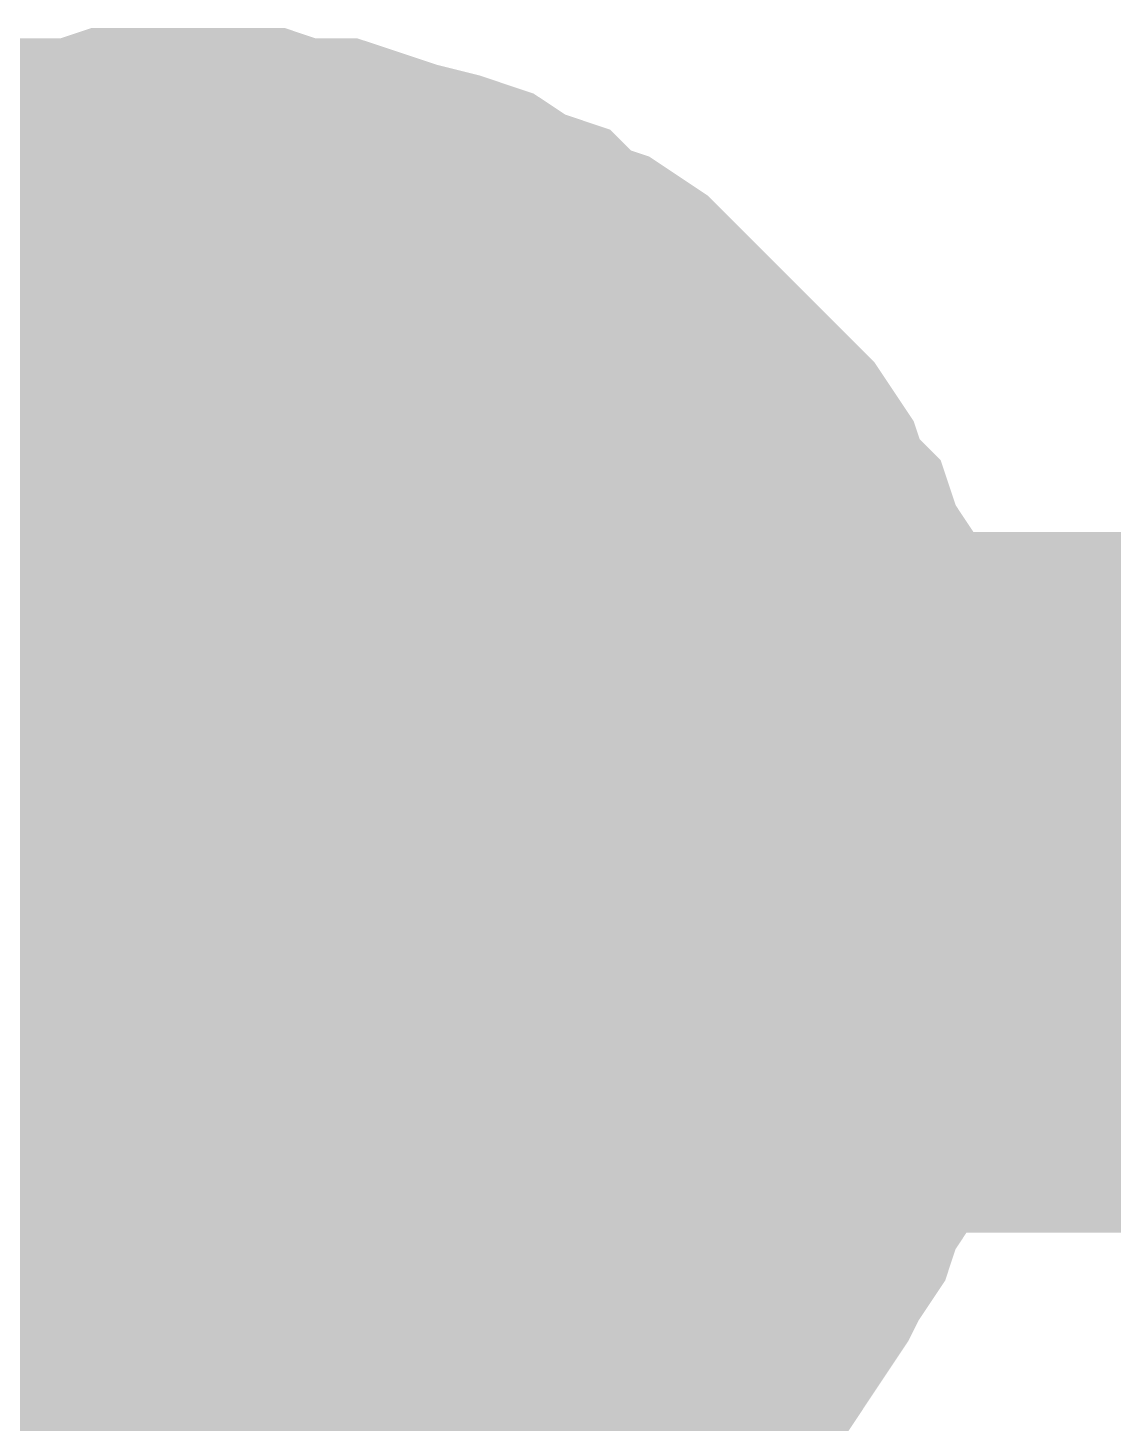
# Model space of a CAD drawing. Header units: inches. Extents: x 0 to 841, y 0 to 594.
# Drawn here: x 269.839 to 270.999, y 354.411 to 355.903 of the extents above; entities that cross this region are included whole.
import ezdxf

# ---------------------------------------------------------------- set-up
doc = ezdxf.new("R2010")
doc.units = ezdxf.units.IN
doc.layers.add('Sheet', color=255, linetype='Continuous')

msp = doc.modelspace()

# ---------------------------------------------------------------- linework, layer by layer
at = {"layer": 'Sheet'}
for points in [[(269.6846, 355.6746, 0.2997, 0.2997, 0), (269.7183, 355.697, 0.2997, 0.2997, 0), (269.752, 355.7083, 0.2997, 0.2997, 0), (269.7856, 355.7195, 0.2997, 0.2997, 0), (269.8193, 355.7307, 0.2997, 0.2997, 0), (269.853, 355.7419, 0.2997, 0.2997, 0), (269.8979, 355.7419, 0.2997, 0.2997, 0), (269.9316, 355.7532, 0.2997, 0.2997, 0), (269.9765, 355.7532, 0.2997, 0.2997, 0), (270.0102, 355.7532, 0.2997, 0.2997, 0)], [(269.6846, 355.6746, 0.2997, 0.2997, 0), (269.7183, 355.697, 0.2997, 0.2997, 0), (269.752, 355.7083, 0.2997, 0.2997, 0), (269.7856, 355.7195, 0.2997, 0.2997, 0), (269.8193, 355.7307, 0.2997, 0.2997, 0), (269.853, 355.7419, 0.2997, 0.2997, 0), (269.8979, 355.7419, 0.2997, 0.2997, 0), (269.9316, 355.7532, 0.2997, 0.2997, 0), (269.9765, 355.7532, 0.2997, 0.2997, 0), (270.0102, 355.7532, 0.2997, 0.2997, 0)], [(270.0102, 355.7532, 0.2997, 0.2997, 0), (270.0102, 355.7532, 0.2997, 0.2997, 0)], [(270.0102, 355.7532, 0.2997, 0.2997, 0), (270.0551, 355.7532, 0.2997, 0.2997, 0), (270.0888, 355.7532, 0.2997, 0.2997, 0), (270.1225, 355.7419, 0.2997, 0.2997, 0), (270.1674, 355.7419, 0.2997, 0.2997, 0), (270.2011, 355.7307, 0.2997, 0.2997, 0), (270.2348, 355.7195, 0.2997, 0.2997, 0), (270.2797, 355.7083, 0.2997, 0.2997, 0), (270.3134, 355.697, 0.2997, 0.2997, 0), (270.3471, 355.6746, 0.2997, 0.2997, 0), (270.3808, 355.6633, 0.2997, 0.2997, 0), (270.4032, 355.6409, 0.2997, 0.2997, 0), (270.4369, 355.6297, 0.2997, 0.2997, 0), (270.4706, 355.6072, 0.2997, 0.2997, 0), (270.4931, 355.5847, 0.2997, 0.2997, 0), (270.5268, 355.551, 0.2997, 0.2997, 0), (270.5492, 355.5286, 0.2997, 0.2997, 0), (270.5717, 355.5061, 0.2997, 0.2997, 0), (270.6054, 355.4724, 0.2997, 0.2997, 0), (270.6278, 355.45, 0.2997, 0.2997, 0), (270.6503, 355.4163, 0.2997, 0.2997, 0), (270.6615, 355.3826, 0.2997, 0.2997, 0), (270.684, 355.3601, 0.2997, 0.2997, 0), (270.6952, 355.3265, 0.2997, 0.2997, 0), (270.7176, 355.2928, 0.2997, 0.2997, 0), (270.7289, 355.2591, 0.2997, 0.2997, 0), (270.7401, 355.2142, 0.2997, 0.2997, 0), (270.7513, 355.1805, 0.2997, 0.2997, 0), (270.7626, 355.1468, 0.2997, 0.2997, 0), (270.7626, 355.1019, 0.2997, 0.2997, 0), (270.7738, 355.0682, 0.2997, 0.2997, 0), (270.7738, 355.0345, 0.2997, 0.2997, 0), (270.7738, 354.9896, 0.2997, 0.2997, 0)], [(270.0102, 355.7532, 0.2997, 0.2997, 0), (270.0102, 355.7532, 0.2997, 0.2997, 0)], [(270.0102, 355.7532, 0.2997, 0.2997, 0), (270.0551, 355.7532, 0.2997, 0.2997, 0), (270.0888, 355.7532, 0.2997, 0.2997, 0), (270.1225, 355.7419, 0.2997, 0.2997, 0), (270.1674, 355.7419, 0.2997, 0.2997, 0), (270.2011, 355.7307, 0.2997, 0.2997, 0), (270.2348, 355.7195, 0.2997, 0.2997, 0), (270.2797, 355.7083, 0.2997, 0.2997, 0), (270.3134, 355.697, 0.2997, 0.2997, 0), (270.3471, 355.6746, 0.2997, 0.2997, 0), (270.3808, 355.6633, 0.2997, 0.2997, 0), (270.4032, 355.6409, 0.2997, 0.2997, 0), (270.4369, 355.6297, 0.2997, 0.2997, 0), (270.4706, 355.6072, 0.2997, 0.2997, 0), (270.4931, 355.5847, 0.2997, 0.2997, 0), (270.5268, 355.551, 0.2997, 0.2997, 0), (270.5492, 355.5286, 0.2997, 0.2997, 0), (270.5717, 355.5061, 0.2997, 0.2997, 0), (270.6054, 355.4724, 0.2997, 0.2997, 0), (270.6278, 355.45, 0.2997, 0.2997, 0), (270.6503, 355.4163, 0.2997, 0.2997, 0), (270.6615, 355.3826, 0.2997, 0.2997, 0), (270.684, 355.3601, 0.2997, 0.2997, 0), (270.6952, 355.3265, 0.2997, 0.2997, 0), (270.7176, 355.2928, 0.2997, 0.2997, 0), (270.7289, 355.2591, 0.2997, 0.2997, 0), (270.7401, 355.2142, 0.2997, 0.2997, 0), (270.7513, 355.1805, 0.2997, 0.2997, 0), (270.7626, 355.1468, 0.2997, 0.2997, 0), (270.7626, 355.1019, 0.2997, 0.2997, 0), (270.7738, 355.0682, 0.2997, 0.2997, 0), (270.7738, 355.0345, 0.2997, 0.2997, 0), (270.7738, 354.9896, 0.2997, 0.2997, 0)], [(269.7856, 355.7195, 0.0991, 0.0991, 0), (269.8193, 355.7307, 0.0991, 0.0991, 0), (269.853, 355.7419, 0.0991, 0.0991, 0), (269.8979, 355.7419, 0.0991, 0.0991, 0), (269.9316, 355.7532, 0.0991, 0.0991, 0), (269.9765, 355.7532, 0.0991, 0.0991, 0), (270.0102, 355.7532, 0.0991, 0.0991, 0)], [(269.7856, 355.7195, 0.0991, 0.0991, 0), (269.8193, 355.7307, 0.0991, 0.0991, 0), (269.853, 355.7419, 0.0991, 0.0991, 0), (269.8979, 355.7419, 0.0991, 0.0991, 0), (269.9316, 355.7532, 0.0991, 0.0991, 0), (269.9765, 355.7532, 0.0991, 0.0991, 0), (270.0102, 355.7532, 0.0991, 0.0991, 0)], [(270.0102, 355.7532, 0.0991, 0.0991, 0), (270.0102, 355.7532, 0.0991, 0.0991, 0)], [(270.0102, 355.7532, 0.0991, 0.0991, 0), (270.0551, 355.7532, 0.0991, 0.0991, 0), (270.0888, 355.7532, 0.0991, 0.0991, 0), (270.1225, 355.7419, 0.0991, 0.0991, 0), (270.1674, 355.7419, 0.0991, 0.0991, 0), (270.2011, 355.7307, 0.0991, 0.0991, 0), (270.2348, 355.7195, 0.0991, 0.0991, 0), (270.2797, 355.7083, 0.0991, 0.0991, 0), (270.3134, 355.697, 0.0991, 0.0991, 0), (270.3471, 355.6746, 0.0991, 0.0991, 0), (270.3808, 355.6633, 0.0991, 0.0991, 0), (270.4032, 355.6409, 0.0991, 0.0991, 0), (270.4369, 355.6297, 0.0991, 0.0991, 0), (270.4706, 355.6072, 0.0991, 0.0991, 0), (270.4931, 355.5847, 0.0991, 0.0991, 0), (270.5268, 355.551, 0.0991, 0.0991, 0), (270.5492, 355.5286, 0.0991, 0.0991, 0), (270.5717, 355.5061, 0.0991, 0.0991, 0), (270.6054, 355.4724, 0.0991, 0.0991, 0), (270.6278, 355.45, 0.0991, 0.0991, 0), (270.6503, 355.4163, 0.0991, 0.0991, 0), (270.6615, 355.3826, 0.0991, 0.0991, 0), (270.684, 355.3601, 0.0991, 0.0991, 0), (270.6952, 355.3265, 0.0991, 0.0991, 0), (270.7176, 355.2928, 0.0991, 0.0991, 0), (270.7289, 355.2591, 0.0991, 0.0991, 0), (270.7401, 355.2142, 0.0991, 0.0991, 0), (270.7513, 355.1805, 0.0991, 0.0991, 0), (270.7626, 355.1468, 0.0991, 0.0991, 0), (270.7626, 355.1019, 0.0991, 0.0991, 0), (270.7738, 355.0682, 0.0991, 0.0991, 0), (270.7738, 355.0345, 0.0991, 0.0991, 0), (270.7738, 354.9896, 0.0991, 0.0991, 0)], [(270.0102, 355.7532, 0.0991, 0.0991, 0), (270.0102, 355.7532, 0.0991, 0.0991, 0)], [(270.0102, 355.7532, 0.0991, 0.0991, 0), (270.0551, 355.7532, 0.0991, 0.0991, 0), (270.0888, 355.7532, 0.0991, 0.0991, 0), (270.1225, 355.7419, 0.0991, 0.0991, 0), (270.1674, 355.7419, 0.0991, 0.0991, 0), (270.2011, 355.7307, 0.0991, 0.0991, 0), (270.2348, 355.7195, 0.0991, 0.0991, 0), (270.2797, 355.7083, 0.0991, 0.0991, 0), (270.3134, 355.697, 0.0991, 0.0991, 0), (270.3471, 355.6746, 0.0991, 0.0991, 0), (270.3808, 355.6633, 0.0991, 0.0991, 0), (270.4032, 355.6409, 0.0991, 0.0991, 0), (270.4369, 355.6297, 0.0991, 0.0991, 0), (270.4706, 355.6072, 0.0991, 0.0991, 0), (270.4931, 355.5847, 0.0991, 0.0991, 0), (270.5268, 355.551, 0.0991, 0.0991, 0), (270.5492, 355.5286, 0.0991, 0.0991, 0), (270.5717, 355.5061, 0.0991, 0.0991, 0), (270.6054, 355.4724, 0.0991, 0.0991, 0), (270.6278, 355.45, 0.0991, 0.0991, 0), (270.6503, 355.4163, 0.0991, 0.0991, 0), (270.6615, 355.3826, 0.0991, 0.0991, 0), (270.684, 355.3601, 0.0991, 0.0991, 0), (270.6952, 355.3265, 0.0991, 0.0991, 0), (270.7176, 355.2928, 0.0991, 0.0991, 0), (270.7289, 355.2591, 0.0991, 0.0991, 0), (270.7401, 355.2142, 0.0991, 0.0991, 0), (270.7513, 355.1805, 0.0991, 0.0991, 0), (270.7626, 355.1468, 0.0991, 0.0991, 0), (270.7626, 355.1019, 0.0991, 0.0991, 0), (270.7738, 355.0682, 0.0991, 0.0991, 0), (270.7738, 355.0345, 0.0991, 0.0991, 0), (270.7738, 354.9896, 0.0991, 0.0991, 0)], [(269.6846, 355.3826, 0.2997, 0.2997, 0), (269.707, 355.4051, 0.2997, 0.2997, 0), (269.7295, 355.4163, 0.2997, 0.2997, 0), (269.752, 355.4275, 0.2997, 0.2997, 0), (269.7632, 355.4387, 0.2997, 0.2997, 0), (269.7856, 355.45, 0.2997, 0.2997, 0), (269.8081, 355.4612, 0.2997, 0.2997, 0), (269.8306, 355.4724, 0.2997, 0.2997, 0), (269.8643, 355.4837, 0.2997, 0.2997, 0), (269.8867, 355.4949, 0.2997, 0.2997, 0), (269.9092, 355.4949, 0.2997, 0.2997, 0), (269.9316, 355.4949, 0.2997, 0.2997, 0), (269.9541, 355.5061, 0.2997, 0.2997, 0), (269.9878, 355.5061, 0.2997, 0.2997, 0), (270.0102, 355.5061, 0.2997, 0.2997, 0)], [(269.6846, 355.3826, 0.2997, 0.2997, 0), (269.707, 355.4051, 0.2997, 0.2997, 0), (269.7295, 355.4163, 0.2997, 0.2997, 0), (269.752, 355.4275, 0.2997, 0.2997, 0), (269.7632, 355.4387, 0.2997, 0.2997, 0), (269.7856, 355.45, 0.2997, 0.2997, 0), (269.8081, 355.4612, 0.2997, 0.2997, 0), (269.8306, 355.4724, 0.2997, 0.2997, 0), (269.8643, 355.4837, 0.2997, 0.2997, 0), (269.8867, 355.4949, 0.2997, 0.2997, 0), (269.9092, 355.4949, 0.2997, 0.2997, 0), (269.9316, 355.4949, 0.2997, 0.2997, 0), (269.9541, 355.5061, 0.2997, 0.2997, 0), (269.9878, 355.5061, 0.2997, 0.2997, 0), (270.0102, 355.5061, 0.2997, 0.2997, 0)], [(270.0102, 355.5061, 0.2997, 0.2997, 0), (270.0102, 355.5061, 0.2997, 0.2997, 0)], [(270.0102, 355.5061, 0.2997, 0.2997, 0), (270.0327, 355.5061, 0.2997, 0.2997, 0), (270.0664, 355.5061, 0.2997, 0.2997, 0), (270.0888, 355.4949, 0.2997, 0.2997, 0), (270.1113, 355.4949, 0.2997, 0.2997, 0), (270.1337, 355.4949, 0.2997, 0.2997, 0), (270.1674, 355.4837, 0.2997, 0.2997, 0), (270.1899, 355.4724, 0.2997, 0.2997, 0), (270.2123, 355.4612, 0.2997, 0.2997, 0), (270.2348, 355.45, 0.2997, 0.2997, 0), (270.2573, 355.4387, 0.2997, 0.2997, 0), (270.2797, 355.4275, 0.2997, 0.2997, 0), (270.3022, 355.4163, 0.2997, 0.2997, 0), (270.3134, 355.4051, 0.2997, 0.2997, 0), (270.3359, 355.3826, 0.2997, 0.2997, 0), (270.3583, 355.3714, 0.2997, 0.2997, 0), (270.3696, 355.3489, 0.2997, 0.2997, 0), (270.392, 355.3377, 0.2997, 0.2997, 0), (270.4032, 355.3152, 0.2997, 0.2997, 0), (270.4257, 355.2928, 0.2997, 0.2997, 0), (270.4369, 355.2815, 0.2997, 0.2997, 0), (270.4482, 355.2591, 0.2997, 0.2997, 0), (270.4594, 355.2366, 0.2997, 0.2997, 0), (270.4706, 355.2142, 0.2997, 0.2997, 0), (270.4818, 355.1917, 0.2997, 0.2997, 0), (270.4931, 355.1692, 0.2997, 0.2997, 0), (270.5043, 355.1468, 0.2997, 0.2997, 0), (270.5155, 355.1131, 0.2997, 0.2997, 0), (270.5155, 355.0906, 0.2997, 0.2997, 0), (270.5155, 355.0682, 0.2997, 0.2997, 0), (270.5268, 355.0457, 0.2997, 0.2997, 0), (270.5268, 355.012, 0.2997, 0.2997, 0), (270.5268, 354.9896, 0.2997, 0.2997, 0)], [(270.0102, 355.5061, 0.2997, 0.2997, 0), (270.0102, 355.5061, 0.2997, 0.2997, 0)], [(270.0102, 355.5061, 0.2997, 0.2997, 0), (270.0327, 355.5061, 0.2997, 0.2997, 0), (270.0664, 355.5061, 0.2997, 0.2997, 0), (270.0888, 355.4949, 0.2997, 0.2997, 0), (270.1113, 355.4949, 0.2997, 0.2997, 0), (270.1337, 355.4949, 0.2997, 0.2997, 0), (270.1674, 355.4837, 0.2997, 0.2997, 0), (270.1899, 355.4724, 0.2997, 0.2997, 0), (270.2123, 355.4612, 0.2997, 0.2997, 0), (270.2348, 355.45, 0.2997, 0.2997, 0), (270.2573, 355.4387, 0.2997, 0.2997, 0), (270.2797, 355.4275, 0.2997, 0.2997, 0), (270.3022, 355.4163, 0.2997, 0.2997, 0), (270.3134, 355.4051, 0.2997, 0.2997, 0), (270.3359, 355.3826, 0.2997, 0.2997, 0), (270.3583, 355.3714, 0.2997, 0.2997, 0), (270.3696, 355.3489, 0.2997, 0.2997, 0), (270.392, 355.3377, 0.2997, 0.2997, 0), (270.4032, 355.3152, 0.2997, 0.2997, 0), (270.4257, 355.2928, 0.2997, 0.2997, 0), (270.4369, 355.2815, 0.2997, 0.2997, 0), (270.4482, 355.2591, 0.2997, 0.2997, 0), (270.4594, 355.2366, 0.2997, 0.2997, 0), (270.4706, 355.2142, 0.2997, 0.2997, 0), (270.4818, 355.1917, 0.2997, 0.2997, 0), (270.4931, 355.1692, 0.2997, 0.2997, 0), (270.5043, 355.1468, 0.2997, 0.2997, 0), (270.5155, 355.1131, 0.2997, 0.2997, 0), (270.5155, 355.0906, 0.2997, 0.2997, 0), (270.5155, 355.0682, 0.2997, 0.2997, 0), (270.5268, 355.0457, 0.2997, 0.2997, 0), (270.5268, 355.012, 0.2997, 0.2997, 0), (270.5268, 354.9896, 0.2997, 0.2997, 0)], [(269.7856, 355.45, 0.0991, 0.0991, 0), (269.8081, 355.4612, 0.0991, 0.0991, 0), (269.8306, 355.4724, 0.0991, 0.0991, 0), (269.8643, 355.4837, 0.0991, 0.0991, 0), (269.8867, 355.4949, 0.0991, 0.0991, 0), (269.9092, 355.4949, 0.0991, 0.0991, 0), (269.9316, 355.4949, 0.0991, 0.0991, 0), (269.9541, 355.5061, 0.0991, 0.0991, 0), (269.9878, 355.5061, 0.0991, 0.0991, 0), (270.0102, 355.5061, 0.0991, 0.0991, 0)], [(269.7856, 355.45, 0.0991, 0.0991, 0), (269.8081, 355.4612, 0.0991, 0.0991, 0), (269.8306, 355.4724, 0.0991, 0.0991, 0), (269.8643, 355.4837, 0.0991, 0.0991, 0), (269.8867, 355.4949, 0.0991, 0.0991, 0), (269.9092, 355.4949, 0.0991, 0.0991, 0), (269.9316, 355.4949, 0.0991, 0.0991, 0), (269.9541, 355.5061, 0.0991, 0.0991, 0), (269.9878, 355.5061, 0.0991, 0.0991, 0), (270.0102, 355.5061, 0.0991, 0.0991, 0)], [(270.0102, 355.5061, 0.0991, 0.0991, 0), (270.0102, 355.5061, 0.0991, 0.0991, 0)], [(270.0102, 355.5061, 0.0991, 0.0991, 0), (270.0327, 355.5061, 0.0991, 0.0991, 0), (270.0664, 355.5061, 0.0991, 0.0991, 0), (270.0888, 355.4949, 0.0991, 0.0991, 0), (270.1113, 355.4949, 0.0991, 0.0991, 0), (270.1337, 355.4949, 0.0991, 0.0991, 0), (270.1674, 355.4837, 0.0991, 0.0991, 0), (270.1899, 355.4724, 0.0991, 0.0991, 0), (270.2123, 355.4612, 0.0991, 0.0991, 0), (270.2348, 355.45, 0.0991, 0.0991, 0), (270.2573, 355.4387, 0.0991, 0.0991, 0), (270.2797, 355.4275, 0.0991, 0.0991, 0), (270.3022, 355.4163, 0.0991, 0.0991, 0), (270.3134, 355.4051, 0.0991, 0.0991, 0), (270.3359, 355.3826, 0.0991, 0.0991, 0), (270.3583, 355.3714, 0.0991, 0.0991, 0), (270.3696, 355.3489, 0.0991, 0.0991, 0), (270.392, 355.3377, 0.0991, 0.0991, 0), (270.4032, 355.3152, 0.0991, 0.0991, 0), (270.4257, 355.2928, 0.0991, 0.0991, 0), (270.4369, 355.2815, 0.0991, 0.0991, 0), (270.4482, 355.2591, 0.0991, 0.0991, 0), (270.4594, 355.2366, 0.0991, 0.0991, 0), (270.4706, 355.2142, 0.0991, 0.0991, 0), (270.4818, 355.1917, 0.0991, 0.0991, 0), (270.4931, 355.1692, 0.0991, 0.0991, 0), (270.5043, 355.1468, 0.0991, 0.0991, 0), (270.5155, 355.1131, 0.0991, 0.0991, 0), (270.5155, 355.0906, 0.0991, 0.0991, 0), (270.5155, 355.0682, 0.0991, 0.0991, 0), (270.5268, 355.0457, 0.0991, 0.0991, 0), (270.5268, 355.012, 0.0991, 0.0991, 0), (270.5268, 354.9896, 0.0991, 0.0991, 0)], [(270.0102, 355.5061, 0.0991, 0.0991, 0), (270.0102, 355.5061, 0.0991, 0.0991, 0)], [(270.0102, 355.5061, 0.0991, 0.0991, 0), (270.0327, 355.5061, 0.0991, 0.0991, 0), (270.0664, 355.5061, 0.0991, 0.0991, 0), (270.0888, 355.4949, 0.0991, 0.0991, 0), (270.1113, 355.4949, 0.0991, 0.0991, 0), (270.1337, 355.4949, 0.0991, 0.0991, 0), (270.1674, 355.4837, 0.0991, 0.0991, 0), (270.1899, 355.4724, 0.0991, 0.0991, 0), (270.2123, 355.4612, 0.0991, 0.0991, 0), (270.2348, 355.45, 0.0991, 0.0991, 0), (270.2573, 355.4387, 0.0991, 0.0991, 0), (270.2797, 355.4275, 0.0991, 0.0991, 0), (270.3022, 355.4163, 0.0991, 0.0991, 0), (270.3134, 355.4051, 0.0991, 0.0991, 0), (270.3359, 355.3826, 0.0991, 0.0991, 0), (270.3583, 355.3714, 0.0991, 0.0991, 0), (270.3696, 355.3489, 0.0991, 0.0991, 0), (270.392, 355.3377, 0.0991, 0.0991, 0), (270.4032, 355.3152, 0.0991, 0.0991, 0), (270.4257, 355.2928, 0.0991, 0.0991, 0), (270.4369, 355.2815, 0.0991, 0.0991, 0), (270.4482, 355.2591, 0.0991, 0.0991, 0), (270.4594, 355.2366, 0.0991, 0.0991, 0), (270.4706, 355.2142, 0.0991, 0.0991, 0), (270.4818, 355.1917, 0.0991, 0.0991, 0), (270.4931, 355.1692, 0.0991, 0.0991, 0), (270.5043, 355.1468, 0.0991, 0.0991, 0), (270.5155, 355.1131, 0.0991, 0.0991, 0), (270.5155, 355.0906, 0.0991, 0.0991, 0), (270.5155, 355.0682, 0.0991, 0.0991, 0), (270.5268, 355.0457, 0.0991, 0.0991, 0), (270.5268, 355.012, 0.0991, 0.0991, 0), (270.5268, 354.9896, 0.0991, 0.0991, 0)], [(265.0134, 354.9896, 0.7493, 0.7493, 0), (270.0102, 354.9896, 0.7493, 0.7493, 0), (287.5161, 354.9896, 0.7493, 0.7493, 0)], [(270.0102, 352.4966, 0.7493, 0.7493, 0), (270.0102, 354.9896, 0.7493, 0.7493, 0)], [(270.5268, 354.9896, 0.2997, 0.2997, 0), (270.5268, 354.9671, 0.2997, 0.2997, 0), (270.5268, 354.9334, 0.2997, 0.2997, 0), (270.5155, 354.911, 0.2997, 0.2997, 0), (270.5155, 354.8885, 0.2997, 0.2997, 0), (270.5155, 354.866, 0.2997, 0.2997, 0), (270.5043, 354.8436, 0.2997, 0.2997, 0), (270.4931, 354.8099, 0.2997, 0.2997, 0), (270.4818, 354.7874, 0.2997, 0.2997, 0), (270.4706, 354.765, 0.2997, 0.2997, 0), (270.4594, 354.7425, 0.2997, 0.2997, 0), (270.4482, 354.7313, 0.2997, 0.2997, 0), (270.4369, 354.7088, 0.2997, 0.2997, 0), (270.4257, 354.6864, 0.2997, 0.2997, 0), (270.4032, 354.6639, 0.2997, 0.2997, 0), (270.392, 354.6527, 0.2997, 0.2997, 0), (270.3696, 354.6302, 0.2997, 0.2997, 0), (270.3583, 354.619, 0.2997, 0.2997, 0), (270.3359, 354.5965, 0.2997, 0.2997, 0), (270.3134, 354.5853, 0.2997, 0.2997, 0), (270.3022, 354.5741, 0.2997, 0.2997, 0), (270.2797, 354.5516, 0.2997, 0.2997, 0), (270.2573, 354.5404, 0.2997, 0.2997, 0), (270.2348, 354.5292, 0.2997, 0.2997, 0), (270.2123, 354.5292, 0.2997, 0.2997, 0), (270.1899, 354.5179, 0.2997, 0.2997, 0), (270.1674, 354.5067, 0.2997, 0.2997, 0), (270.1337, 354.4955, 0.2997, 0.2997, 0), (270.1113, 354.4955, 0.2997, 0.2997, 0), (270.0888, 354.4955, 0.2997, 0.2997, 0), (270.0664, 354.4842, 0.2997, 0.2997, 0), (270.0327, 354.4842, 0.2997, 0.2997, 0), (270.0102, 354.4842, 0.2997, 0.2997, 0)], [(270.5268, 354.9896, 0.2997, 0.2997, 0), (270.5268, 354.9671, 0.2997, 0.2997, 0), (270.5268, 354.9334, 0.2997, 0.2997, 0), (270.5155, 354.911, 0.2997, 0.2997, 0), (270.5155, 354.8885, 0.2997, 0.2997, 0), (270.5155, 354.866, 0.2997, 0.2997, 0), (270.5043, 354.8436, 0.2997, 0.2997, 0), (270.4931, 354.8099, 0.2997, 0.2997, 0), (270.4818, 354.7874, 0.2997, 0.2997, 0), (270.4706, 354.765, 0.2997, 0.2997, 0), (270.4594, 354.7425, 0.2997, 0.2997, 0), (270.4482, 354.7313, 0.2997, 0.2997, 0), (270.4369, 354.7088, 0.2997, 0.2997, 0), (270.4257, 354.6864, 0.2997, 0.2997, 0), (270.4032, 354.6639, 0.2997, 0.2997, 0), (270.392, 354.6527, 0.2997, 0.2997, 0), (270.3696, 354.6302, 0.2997, 0.2997, 0), (270.3583, 354.619, 0.2997, 0.2997, 0), (270.3359, 354.5965, 0.2997, 0.2997, 0), (270.3134, 354.5853, 0.2997, 0.2997, 0), (270.3022, 354.5741, 0.2997, 0.2997, 0), (270.2797, 354.5516, 0.2997, 0.2997, 0), (270.2573, 354.5404, 0.2997, 0.2997, 0), (270.2348, 354.5292, 0.2997, 0.2997, 0), (270.2123, 354.5292, 0.2997, 0.2997, 0), (270.1899, 354.5179, 0.2997, 0.2997, 0), (270.1674, 354.5067, 0.2997, 0.2997, 0), (270.1337, 354.4955, 0.2997, 0.2997, 0), (270.1113, 354.4955, 0.2997, 0.2997, 0), (270.0888, 354.4955, 0.2997, 0.2997, 0), (270.0664, 354.4842, 0.2997, 0.2997, 0), (270.0327, 354.4842, 0.2997, 0.2997, 0), (270.0102, 354.4842, 0.2997, 0.2997, 0)], [(270.7738, 354.9896, 0.2997, 0.2997, 0), (270.7738, 354.9559, 0.2997, 0.2997, 0), (270.7738, 354.911, 0.2997, 0.2997, 0), (270.7626, 354.8773, 0.2997, 0.2997, 0), (270.7626, 354.8324, 0.2997, 0.2997, 0), (270.7513, 354.7987, 0.2997, 0.2997, 0), (270.7401, 354.765, 0.2997, 0.2997, 0), (270.7289, 354.7313, 0.2997, 0.2997, 0), (270.7176, 354.6976, 0.2997, 0.2997, 0), (270.6952, 354.6639, 0.2997, 0.2997, 0), (270.684, 354.6302, 0.2997, 0.2997, 0), (270.6615, 354.5965, 0.2997, 0.2997, 0), (270.6503, 354.5741, 0.2997, 0.2997, 0), (270.6278, 354.5404, 0.2997, 0.2997, 0), (270.6054, 354.5067, 0.2997, 0.2997, 0), (270.5717, 354.4842, 0.2997, 0.2997, 0), (270.5492, 354.4618, 0.2997, 0.2997, 0), (270.5268, 354.4281, 0.2997, 0.2997, 0), (270.4931, 354.4056, 0.2997, 0.2997, 0), (270.4706, 354.3832, 0.2997, 0.2997, 0), (270.4369, 354.3607, 0.2997, 0.2997, 0), (270.4032, 354.3495, 0.2997, 0.2997, 0), (270.3808, 354.327, 0.2997, 0.2997, 0), (270.3471, 354.3158, 0.2997, 0.2997, 0), (270.3134, 354.2933, 0.2997, 0.2997, 0), (270.2797, 354.2821, 0.2997, 0.2997, 0), (270.2348, 354.2709, 0.2997, 0.2997, 0), (270.2011, 354.2596, 0.2997, 0.2997, 0)], [(270.7738, 354.9896, 0.2997, 0.2997, 0), (270.7738, 354.9559, 0.2997, 0.2997, 0), (270.7738, 354.911, 0.2997, 0.2997, 0), (270.7626, 354.8773, 0.2997, 0.2997, 0), (270.7626, 354.8324, 0.2997, 0.2997, 0), (270.7513, 354.7987, 0.2997, 0.2997, 0), (270.7401, 354.765, 0.2997, 0.2997, 0), (270.7289, 354.7313, 0.2997, 0.2997, 0), (270.7176, 354.6976, 0.2997, 0.2997, 0), (270.6952, 354.6639, 0.2997, 0.2997, 0), (270.684, 354.6302, 0.2997, 0.2997, 0), (270.6615, 354.5965, 0.2997, 0.2997, 0), (270.6503, 354.5741, 0.2997, 0.2997, 0), (270.6278, 354.5404, 0.2997, 0.2997, 0), (270.6054, 354.5067, 0.2997, 0.2997, 0), (270.5717, 354.4842, 0.2997, 0.2997, 0), (270.5492, 354.4618, 0.2997, 0.2997, 0), (270.5268, 354.4281, 0.2997, 0.2997, 0), (270.4931, 354.4056, 0.2997, 0.2997, 0), (270.4706, 354.3832, 0.2997, 0.2997, 0), (270.4369, 354.3607, 0.2997, 0.2997, 0), (270.4032, 354.3495, 0.2997, 0.2997, 0), (270.3808, 354.327, 0.2997, 0.2997, 0), (270.3471, 354.3158, 0.2997, 0.2997, 0), (270.3134, 354.2933, 0.2997, 0.2997, 0), (270.2797, 354.2821, 0.2997, 0.2997, 0), (270.2348, 354.2709, 0.2997, 0.2997, 0), (270.2011, 354.2596, 0.2997, 0.2997, 0)], [(270.5268, 354.9896, 0.2997, 0.2997, 0), (270.5268, 354.9896, 0.2997, 0.2997, 0), (270.5268, 354.9896, 0.2997, 0.2997, 0), (270.5268, 354.9896, 0.2997, 0.2997, 0), (270.5268, 354.9896, 0.2997, 0.2997, 0), (270.5268, 354.9896, 0.2997, 0.2997, 0), (270.5268, 354.9896, 0.2997, 0.2997, 0), (270.5268, 354.9896, 0.2997, 0.2997, 0), (270.5268, 354.9896, 0.2997, 0.2997, 0), (270.5268, 354.9896, 0.2997, 0.2997, 0), (270.5268, 354.9896, 0.2997, 0.2997, 0), (270.5268, 354.9896, 0.2997, 0.2997, 0), (270.5268, 354.9896, 0.2997, 0.2997, 0), (270.5268, 354.9896, 0.2997, 0.2997, 0), (270.5268, 354.9896, 0.2997, 0.2997, 0), (270.5268, 354.9896, 0.2997, 0.2997, 0), (270.5268, 354.9896, 0.2997, 0.2997, 0), (270.5268, 354.9896, 0.2997, 0.2997, 0), (270.5268, 354.9896, 0.2997, 0.2997, 0), (270.5268, 354.9896, 0.2997, 0.2997, 0), (270.5268, 354.9896, 0.2997, 0.2997, 0), (270.5268, 354.9896, 0.2997, 0.2997, 0), (270.5268, 354.9896, 0.2997, 0.2997, 0), (270.5268, 354.9896, 0.2997, 0.2997, 0), (270.5268, 354.9896, 0.2997, 0.2997, 0), (270.5268, 354.9896, 0.2997, 0.2997, 0), (270.5268, 354.9896, 0.2997, 0.2997, 0), (270.5268, 354.9896, 0.2997, 0.2997, 0), (270.5268, 354.9896, 0.2997, 0.2997, 0), (270.5268, 354.9896, 0.2997, 0.2997, 0), (270.5268, 354.9896, 0.2997, 0.2997, 0), (270.5268, 354.9896, 0.2997, 0.2997, 0), (270.5268, 354.9896, 0.2997, 0.2997, 0)], [(270.5268, 354.9896, 0.2997, 0.2997, 0), (270.5268, 354.9896, 0.2997, 0.2997, 0)], [(270.5268, 354.9896, 0.2997, 0.2997, 0), (270.5268, 354.9896, 0.2997, 0.2997, 0), (270.5268, 354.9896, 0.2997, 0.2997, 0), (270.5268, 354.9896, 0.2997, 0.2997, 0), (270.5268, 354.9896, 0.2997, 0.2997, 0), (270.5268, 354.9896, 0.2997, 0.2997, 0), (270.5268, 354.9896, 0.2997, 0.2997, 0), (270.5268, 354.9896, 0.2997, 0.2997, 0), (270.5268, 354.9896, 0.2997, 0.2997, 0), (270.5268, 354.9896, 0.2997, 0.2997, 0), (270.5268, 354.9896, 0.2997, 0.2997, 0), (270.5268, 354.9896, 0.2997, 0.2997, 0), (270.5268, 354.9896, 0.2997, 0.2997, 0), (270.5268, 354.9896, 0.2997, 0.2997, 0), (270.5268, 354.9896, 0.2997, 0.2997, 0), (270.5268, 354.9896, 0.2997, 0.2997, 0), (270.5268, 354.9896, 0.2997, 0.2997, 0), (270.5268, 354.9896, 0.2997, 0.2997, 0), (270.5268, 354.9896, 0.2997, 0.2997, 0), (270.5268, 354.9896, 0.2997, 0.2997, 0), (270.5268, 354.9896, 0.2997, 0.2997, 0), (270.5268, 354.9896, 0.2997, 0.2997, 0), (270.5268, 354.9896, 0.2997, 0.2997, 0), (270.5268, 354.9896, 0.2997, 0.2997, 0), (270.5268, 354.9896, 0.2997, 0.2997, 0), (270.5268, 354.9896, 0.2997, 0.2997, 0), (270.5268, 354.9896, 0.2997, 0.2997, 0), (270.5268, 354.9896, 0.2997, 0.2997, 0), (270.5268, 354.9896, 0.2997, 0.2997, 0), (270.5268, 354.9896, 0.2997, 0.2997, 0), (270.5268, 354.9896, 0.2997, 0.2997, 0), (270.5268, 354.9896, 0.2997, 0.2997, 0), (270.5268, 354.9896, 0.2997, 0.2997, 0)], [(270.5268, 354.9896, 0.2997, 0.2997, 0), (270.5268, 354.9896, 0.2997, 0.2997, 0)], [(270.7738, 354.9896, 0.2997, 0.2997, 0), (270.7738, 354.9896, 0.2997, 0.2997, 0), (270.7738, 354.9896, 0.2997, 0.2997, 0), (270.7738, 354.9896, 0.2997, 0.2997, 0), (270.7738, 354.9896, 0.2997, 0.2997, 0), (270.7738, 354.9896, 0.2997, 0.2997, 0), (270.7738, 354.9896, 0.2997, 0.2997, 0), (270.7738, 354.9896, 0.2997, 0.2997, 0), (270.7738, 354.9896, 0.2997, 0.2997, 0), (270.7738, 354.9896, 0.2997, 0.2997, 0), (270.7738, 354.9896, 0.2997, 0.2997, 0), (270.7738, 354.9896, 0.2997, 0.2997, 0), (270.7738, 354.9896, 0.2997, 0.2997, 0), (270.7738, 354.9896, 0.2997, 0.2997, 0), (270.7738, 354.9896, 0.2997, 0.2997, 0), (270.7738, 354.9896, 0.2997, 0.2997, 0), (270.7738, 354.9896, 0.2997, 0.2997, 0), (270.7738, 354.9896, 0.2997, 0.2997, 0), (270.7738, 354.9896, 0.2997, 0.2997, 0), (270.7738, 354.9896, 0.2997, 0.2997, 0), (270.7738, 354.9896, 0.2997, 0.2997, 0), (270.7738, 354.9896, 0.2997, 0.2997, 0), (270.7738, 354.9896, 0.2997, 0.2997, 0), (270.7738, 354.9896, 0.2997, 0.2997, 0), (270.7738, 354.9896, 0.2997, 0.2997, 0), (270.7738, 354.9896, 0.2997, 0.2997, 0), (270.7738, 354.9896, 0.2997, 0.2997, 0), (270.7738, 354.9896, 0.2997, 0.2997, 0), (270.7738, 354.9896, 0.2997, 0.2997, 0), (270.7738, 354.9896, 0.2997, 0.2997, 0), (270.7738, 354.9896, 0.2997, 0.2997, 0), (270.7738, 354.9896, 0.2997, 0.2997, 0), (270.7738, 354.9896, 0.2997, 0.2997, 0)], [(270.7738, 354.9896, 0.2997, 0.2997, 0), (270.7738, 354.9896, 0.2997, 0.2997, 0)], [(270.7738, 354.9896, 0.2997, 0.2997, 0), (270.7738, 354.9896, 0.2997, 0.2997, 0), (270.7738, 354.9896, 0.2997, 0.2997, 0), (270.7738, 354.9896, 0.2997, 0.2997, 0), (270.7738, 354.9896, 0.2997, 0.2997, 0), (270.7738, 354.9896, 0.2997, 0.2997, 0), (270.7738, 354.9896, 0.2997, 0.2997, 0), (270.7738, 354.9896, 0.2997, 0.2997, 0), (270.7738, 354.9896, 0.2997, 0.2997, 0), (270.7738, 354.9896, 0.2997, 0.2997, 0), (270.7738, 354.9896, 0.2997, 0.2997, 0), (270.7738, 354.9896, 0.2997, 0.2997, 0), (270.7738, 354.9896, 0.2997, 0.2997, 0), (270.7738, 354.9896, 0.2997, 0.2997, 0), (270.7738, 354.9896, 0.2997, 0.2997, 0), (270.7738, 354.9896, 0.2997, 0.2997, 0), (270.7738, 354.9896, 0.2997, 0.2997, 0), (270.7738, 354.9896, 0.2997, 0.2997, 0), (270.7738, 354.9896, 0.2997, 0.2997, 0), (270.7738, 354.9896, 0.2997, 0.2997, 0), (270.7738, 354.9896, 0.2997, 0.2997, 0), (270.7738, 354.9896, 0.2997, 0.2997, 0), (270.7738, 354.9896, 0.2997, 0.2997, 0), (270.7738, 354.9896, 0.2997, 0.2997, 0), (270.7738, 354.9896, 0.2997, 0.2997, 0), (270.7738, 354.9896, 0.2997, 0.2997, 0), (270.7738, 354.9896, 0.2997, 0.2997, 0), (270.7738, 354.9896, 0.2997, 0.2997, 0), (270.7738, 354.9896, 0.2997, 0.2997, 0), (270.7738, 354.9896, 0.2997, 0.2997, 0), (270.7738, 354.9896, 0.2997, 0.2997, 0), (270.7738, 354.9896, 0.2997, 0.2997, 0), (270.7738, 354.9896, 0.2997, 0.2997, 0)], [(270.7738, 354.9896, 0.2997, 0.2997, 0), (270.7738, 354.9896, 0.2997, 0.2997, 0)], [(270.5268, 354.9896, 0.0991, 0.0991, 0), (270.5268, 354.9671, 0.0991, 0.0991, 0), (270.5268, 354.9334, 0.0991, 0.0991, 0), (270.5155, 354.911, 0.0991, 0.0991, 0), (270.5155, 354.8885, 0.0991, 0.0991, 0), (270.5155, 354.866, 0.0991, 0.0991, 0), (270.5043, 354.8436, 0.0991, 0.0991, 0), (270.4931, 354.8099, 0.0991, 0.0991, 0), (270.4818, 354.7874, 0.0991, 0.0991, 0), (270.4706, 354.765, 0.0991, 0.0991, 0), (270.4594, 354.7425, 0.0991, 0.0991, 0), (270.4482, 354.7313, 0.0991, 0.0991, 0), (270.4369, 354.7088, 0.0991, 0.0991, 0), (270.4257, 354.6864, 0.0991, 0.0991, 0), (270.4032, 354.6639, 0.0991, 0.0991, 0), (270.392, 354.6527, 0.0991, 0.0991, 0), (270.3696, 354.6302, 0.0991, 0.0991, 0), (270.3583, 354.619, 0.0991, 0.0991, 0), (270.3359, 354.5965, 0.0991, 0.0991, 0), (270.3134, 354.5853, 0.0991, 0.0991, 0), (270.3022, 354.5741, 0.0991, 0.0991, 0), (270.2797, 354.5516, 0.0991, 0.0991, 0), (270.2573, 354.5404, 0.0991, 0.0991, 0), (270.2348, 354.5292, 0.0991, 0.0991, 0), (270.2123, 354.5292, 0.0991, 0.0991, 0), (270.1899, 354.5179, 0.0991, 0.0991, 0), (270.1674, 354.5067, 0.0991, 0.0991, 0), (270.1337, 354.4955, 0.0991, 0.0991, 0), (270.1113, 354.4955, 0.0991, 0.0991, 0), (270.0888, 354.4955, 0.0991, 0.0991, 0), (270.0664, 354.4842, 0.0991, 0.0991, 0), (270.0327, 354.4842, 0.0991, 0.0991, 0), (270.0102, 354.4842, 0.0991, 0.0991, 0)], [(270.5268, 354.9896, 0.0991, 0.0991, 0), (270.5268, 354.9671, 0.0991, 0.0991, 0), (270.5268, 354.9334, 0.0991, 0.0991, 0), (270.5155, 354.911, 0.0991, 0.0991, 0), (270.5155, 354.8885, 0.0991, 0.0991, 0), (270.5155, 354.866, 0.0991, 0.0991, 0), (270.5043, 354.8436, 0.0991, 0.0991, 0), (270.4931, 354.8099, 0.0991, 0.0991, 0), (270.4818, 354.7874, 0.0991, 0.0991, 0), (270.4706, 354.765, 0.0991, 0.0991, 0), (270.4594, 354.7425, 0.0991, 0.0991, 0), (270.4482, 354.7313, 0.0991, 0.0991, 0), (270.4369, 354.7088, 0.0991, 0.0991, 0), (270.4257, 354.6864, 0.0991, 0.0991, 0), (270.4032, 354.6639, 0.0991, 0.0991, 0), (270.392, 354.6527, 0.0991, 0.0991, 0), (270.3696, 354.6302, 0.0991, 0.0991, 0), (270.3583, 354.619, 0.0991, 0.0991, 0), (270.3359, 354.5965, 0.0991, 0.0991, 0), (270.3134, 354.5853, 0.0991, 0.0991, 0), (270.3022, 354.5741, 0.0991, 0.0991, 0), (270.2797, 354.5516, 0.0991, 0.0991, 0), (270.2573, 354.5404, 0.0991, 0.0991, 0), (270.2348, 354.5292, 0.0991, 0.0991, 0), (270.2123, 354.5292, 0.0991, 0.0991, 0), (270.1899, 354.5179, 0.0991, 0.0991, 0), (270.1674, 354.5067, 0.0991, 0.0991, 0), (270.1337, 354.4955, 0.0991, 0.0991, 0), (270.1113, 354.4955, 0.0991, 0.0991, 0), (270.0888, 354.4955, 0.0991, 0.0991, 0), (270.0664, 354.4842, 0.0991, 0.0991, 0), (270.0327, 354.4842, 0.0991, 0.0991, 0), (270.0102, 354.4842, 0.0991, 0.0991, 0)], [(270.7738, 354.9896, 0.0991, 0.0991, 0), (270.7738, 354.9559, 0.0991, 0.0991, 0), (270.7738, 354.911, 0.0991, 0.0991, 0), (270.7626, 354.8773, 0.0991, 0.0991, 0), (270.7626, 354.8324, 0.0991, 0.0991, 0), (270.7513, 354.7987, 0.0991, 0.0991, 0), (270.7401, 354.765, 0.0991, 0.0991, 0), (270.7289, 354.7313, 0.0991, 0.0991, 0), (270.7176, 354.6976, 0.0991, 0.0991, 0), (270.6952, 354.6639, 0.0991, 0.0991, 0), (270.684, 354.6302, 0.0991, 0.0991, 0), (270.6615, 354.5965, 0.0991, 0.0991, 0), (270.6503, 354.5741, 0.0991, 0.0991, 0), (270.6278, 354.5404, 0.0991, 0.0991, 0), (270.6054, 354.5067, 0.0991, 0.0991, 0), (270.5717, 354.4842, 0.0991, 0.0991, 0), (270.5492, 354.4618, 0.0991, 0.0991, 0), (270.5268, 354.4281, 0.0991, 0.0991, 0), (270.4931, 354.4056, 0.0991, 0.0991, 0), (270.4706, 354.3832, 0.0991, 0.0991, 0), (270.4369, 354.3607, 0.0991, 0.0991, 0)], [(270.7738, 354.9896, 0.0991, 0.0991, 0), (270.7738, 354.9559, 0.0991, 0.0991, 0), (270.7738, 354.911, 0.0991, 0.0991, 0), (270.7626, 354.8773, 0.0991, 0.0991, 0), (270.7626, 354.8324, 0.0991, 0.0991, 0), (270.7513, 354.7987, 0.0991, 0.0991, 0), (270.7401, 354.765, 0.0991, 0.0991, 0), (270.7289, 354.7313, 0.0991, 0.0991, 0), (270.7176, 354.6976, 0.0991, 0.0991, 0), (270.6952, 354.6639, 0.0991, 0.0991, 0), (270.684, 354.6302, 0.0991, 0.0991, 0), (270.6615, 354.5965, 0.0991, 0.0991, 0), (270.6503, 354.5741, 0.0991, 0.0991, 0), (270.6278, 354.5404, 0.0991, 0.0991, 0), (270.6054, 354.5067, 0.0991, 0.0991, 0), (270.5717, 354.4842, 0.0991, 0.0991, 0), (270.5492, 354.4618, 0.0991, 0.0991, 0), (270.5268, 354.4281, 0.0991, 0.0991, 0), (270.4931, 354.4056, 0.0991, 0.0991, 0), (270.4706, 354.3832, 0.0991, 0.0991, 0), (270.4369, 354.3607, 0.0991, 0.0991, 0)], [(270.5268, 354.9896, 0.0991, 0.0991, 0), (270.5268, 354.9896, 0.0991, 0.0991, 0), (270.5268, 354.9896, 0.0991, 0.0991, 0), (270.5268, 354.9896, 0.0991, 0.0991, 0), (270.5268, 354.9896, 0.0991, 0.0991, 0), (270.5268, 354.9896, 0.0991, 0.0991, 0), (270.5268, 354.9896, 0.0991, 0.0991, 0), (270.5268, 354.9896, 0.0991, 0.0991, 0), (270.5268, 354.9896, 0.0991, 0.0991, 0), (270.5268, 354.9896, 0.0991, 0.0991, 0), (270.5268, 354.9896, 0.0991, 0.0991, 0), (270.5268, 354.9896, 0.0991, 0.0991, 0), (270.5268, 354.9896, 0.0991, 0.0991, 0), (270.5268, 354.9896, 0.0991, 0.0991, 0), (270.5268, 354.9896, 0.0991, 0.0991, 0), (270.5268, 354.9896, 0.0991, 0.0991, 0), (270.5268, 354.9896, 0.0991, 0.0991, 0), (270.5268, 354.9896, 0.0991, 0.0991, 0), (270.5268, 354.9896, 0.0991, 0.0991, 0), (270.5268, 354.9896, 0.0991, 0.0991, 0), (270.5268, 354.9896, 0.0991, 0.0991, 0), (270.5268, 354.9896, 0.0991, 0.0991, 0), (270.5268, 354.9896, 0.0991, 0.0991, 0), (270.5268, 354.9896, 0.0991, 0.0991, 0), (270.5268, 354.9896, 0.0991, 0.0991, 0), (270.5268, 354.9896, 0.0991, 0.0991, 0), (270.5268, 354.9896, 0.0991, 0.0991, 0), (270.5268, 354.9896, 0.0991, 0.0991, 0), (270.5268, 354.9896, 0.0991, 0.0991, 0), (270.5268, 354.9896, 0.0991, 0.0991, 0), (270.5268, 354.9896, 0.0991, 0.0991, 0), (270.5268, 354.9896, 0.0991, 0.0991, 0), (270.5268, 354.9896, 0.0991, 0.0991, 0)], [(270.5268, 354.9896, 0.0991, 0.0991, 0), (270.5268, 354.9896, 0.0991, 0.0991, 0)], [(270.5268, 354.9896, 0.0991, 0.0991, 0), (270.5268, 354.9896, 0.0991, 0.0991, 0), (270.5268, 354.9896, 0.0991, 0.0991, 0), (270.5268, 354.9896, 0.0991, 0.0991, 0), (270.5268, 354.9896, 0.0991, 0.0991, 0), (270.5268, 354.9896, 0.0991, 0.0991, 0), (270.5268, 354.9896, 0.0991, 0.0991, 0), (270.5268, 354.9896, 0.0991, 0.0991, 0), (270.5268, 354.9896, 0.0991, 0.0991, 0), (270.5268, 354.9896, 0.0991, 0.0991, 0), (270.5268, 354.9896, 0.0991, 0.0991, 0), (270.5268, 354.9896, 0.0991, 0.0991, 0), (270.5268, 354.9896, 0.0991, 0.0991, 0), (270.5268, 354.9896, 0.0991, 0.0991, 0), (270.5268, 354.9896, 0.0991, 0.0991, 0), (270.5268, 354.9896, 0.0991, 0.0991, 0), (270.5268, 354.9896, 0.0991, 0.0991, 0), (270.5268, 354.9896, 0.0991, 0.0991, 0), (270.5268, 354.9896, 0.0991, 0.0991, 0), (270.5268, 354.9896, 0.0991, 0.0991, 0), (270.5268, 354.9896, 0.0991, 0.0991, 0), (270.5268, 354.9896, 0.0991, 0.0991, 0), (270.5268, 354.9896, 0.0991, 0.0991, 0), (270.5268, 354.9896, 0.0991, 0.0991, 0), (270.5268, 354.9896, 0.0991, 0.0991, 0), (270.5268, 354.9896, 0.0991, 0.0991, 0), (270.5268, 354.9896, 0.0991, 0.0991, 0), (270.5268, 354.9896, 0.0991, 0.0991, 0), (270.5268, 354.9896, 0.0991, 0.0991, 0), (270.5268, 354.9896, 0.0991, 0.0991, 0), (270.5268, 354.9896, 0.0991, 0.0991, 0), (270.5268, 354.9896, 0.0991, 0.0991, 0), (270.5268, 354.9896, 0.0991, 0.0991, 0)], [(270.5268, 354.9896, 0.0991, 0.0991, 0), (270.5268, 354.9896, 0.0991, 0.0991, 0)], [(270.7738, 354.9896, 0.0991, 0.0991, 0), (270.7738, 354.9896, 0.0991, 0.0991, 0), (270.7738, 354.9896, 0.0991, 0.0991, 0), (270.7738, 354.9896, 0.0991, 0.0991, 0), (270.7738, 354.9896, 0.0991, 0.0991, 0), (270.7738, 354.9896, 0.0991, 0.0991, 0), (270.7738, 354.9896, 0.0991, 0.0991, 0), (270.7738, 354.9896, 0.0991, 0.0991, 0), (270.7738, 354.9896, 0.0991, 0.0991, 0), (270.7738, 354.9896, 0.0991, 0.0991, 0), (270.7738, 354.9896, 0.0991, 0.0991, 0), (270.7738, 354.9896, 0.0991, 0.0991, 0), (270.7738, 354.9896, 0.0991, 0.0991, 0), (270.7738, 354.9896, 0.0991, 0.0991, 0), (270.7738, 354.9896, 0.0991, 0.0991, 0), (270.7738, 354.9896, 0.0991, 0.0991, 0), (270.7738, 354.9896, 0.0991, 0.0991, 0), (270.7738, 354.9896, 0.0991, 0.0991, 0), (270.7738, 354.9896, 0.0991, 0.0991, 0), (270.7738, 354.9896, 0.0991, 0.0991, 0), (270.7738, 354.9896, 0.0991, 0.0991, 0), (270.7738, 354.9896, 0.0991, 0.0991, 0), (270.7738, 354.9896, 0.0991, 0.0991, 0), (270.7738, 354.9896, 0.0991, 0.0991, 0), (270.7738, 354.9896, 0.0991, 0.0991, 0), (270.7738, 354.9896, 0.0991, 0.0991, 0), (270.7738, 354.9896, 0.0991, 0.0991, 0), (270.7738, 354.9896, 0.0991, 0.0991, 0), (270.7738, 354.9896, 0.0991, 0.0991, 0), (270.7738, 354.9896, 0.0991, 0.0991, 0), (270.7738, 354.9896, 0.0991, 0.0991, 0), (270.7738, 354.9896, 0.0991, 0.0991, 0), (270.7738, 354.9896, 0.0991, 0.0991, 0)], [(270.7738, 354.9896, 0.0991, 0.0991, 0), (270.7738, 354.9896, 0.0991, 0.0991, 0)], [(270.7738, 354.9896, 0.0991, 0.0991, 0), (270.7738, 354.9896, 0.0991, 0.0991, 0), (270.7738, 354.9896, 0.0991, 0.0991, 0), (270.7738, 354.9896, 0.0991, 0.0991, 0), (270.7738, 354.9896, 0.0991, 0.0991, 0), (270.7738, 354.9896, 0.0991, 0.0991, 0), (270.7738, 354.9896, 0.0991, 0.0991, 0), (270.7738, 354.9896, 0.0991, 0.0991, 0), (270.7738, 354.9896, 0.0991, 0.0991, 0), (270.7738, 354.9896, 0.0991, 0.0991, 0), (270.7738, 354.9896, 0.0991, 0.0991, 0), (270.7738, 354.9896, 0.0991, 0.0991, 0), (270.7738, 354.9896, 0.0991, 0.0991, 0), (270.7738, 354.9896, 0.0991, 0.0991, 0), (270.7738, 354.9896, 0.0991, 0.0991, 0), (270.7738, 354.9896, 0.0991, 0.0991, 0), (270.7738, 354.9896, 0.0991, 0.0991, 0), (270.7738, 354.9896, 0.0991, 0.0991, 0), (270.7738, 354.9896, 0.0991, 0.0991, 0), (270.7738, 354.9896, 0.0991, 0.0991, 0), (270.7738, 354.9896, 0.0991, 0.0991, 0), (270.7738, 354.9896, 0.0991, 0.0991, 0), (270.7738, 354.9896, 0.0991, 0.0991, 0), (270.7738, 354.9896, 0.0991, 0.0991, 0), (270.7738, 354.9896, 0.0991, 0.0991, 0), (270.7738, 354.9896, 0.0991, 0.0991, 0), (270.7738, 354.9896, 0.0991, 0.0991, 0), (270.7738, 354.9896, 0.0991, 0.0991, 0), (270.7738, 354.9896, 0.0991, 0.0991, 0), (270.7738, 354.9896, 0.0991, 0.0991, 0), (270.7738, 354.9896, 0.0991, 0.0991, 0), (270.7738, 354.9896, 0.0991, 0.0991, 0), (270.7738, 354.9896, 0.0991, 0.0991, 0)], [(270.7738, 354.9896, 0.0991, 0.0991, 0), (270.7738, 354.9896, 0.0991, 0.0991, 0)], [(270.0102, 354.4842, 0.2997, 0.2997, 0), (269.9878, 354.4842, 0.2997, 0.2997, 0), (269.9541, 354.4842, 0.2997, 0.2997, 0), (269.9316, 354.4955, 0.2997, 0.2997, 0), (269.9092, 354.4955, 0.2997, 0.2997, 0), (269.8867, 354.4955, 0.2997, 0.2997, 0), (269.8643, 354.5067, 0.2997, 0.2997, 0), (269.8306, 354.5179, 0.2997, 0.2997, 0), (269.8081, 354.5292, 0.2997, 0.2997, 0), (269.7856, 354.5292, 0.2997, 0.2997, 0), (269.7632, 354.5404, 0.2997, 0.2997, 0), (269.752, 354.5516, 0.2997, 0.2997, 0), (269.7295, 354.5741, 0.2997, 0.2997, 0), (269.707, 354.5853, 0.2997, 0.2997, 0), (269.6846, 354.5965, 0.2997, 0.2997, 0)], [(270.0102, 354.4842, 0.2997, 0.2997, 0), (269.9878, 354.4842, 0.2997, 0.2997, 0), (269.9541, 354.4842, 0.2997, 0.2997, 0), (269.9316, 354.4955, 0.2997, 0.2997, 0), (269.9092, 354.4955, 0.2997, 0.2997, 0), (269.8867, 354.4955, 0.2997, 0.2997, 0), (269.8643, 354.5067, 0.2997, 0.2997, 0), (269.8306, 354.5179, 0.2997, 0.2997, 0), (269.8081, 354.5292, 0.2997, 0.2997, 0), (269.7856, 354.5292, 0.2997, 0.2997, 0), (269.7632, 354.5404, 0.2997, 0.2997, 0), (269.752, 354.5516, 0.2997, 0.2997, 0), (269.7295, 354.5741, 0.2997, 0.2997, 0), (269.707, 354.5853, 0.2997, 0.2997, 0), (269.6846, 354.5965, 0.2997, 0.2997, 0)], [(270.0102, 354.4842, 0.0991, 0.0991, 0), (269.9878, 354.4842, 0.0991, 0.0991, 0), (269.9541, 354.4842, 0.0991, 0.0991, 0), (269.9316, 354.4955, 0.0991, 0.0991, 0), (269.9092, 354.4955, 0.0991, 0.0991, 0), (269.8867, 354.4955, 0.0991, 0.0991, 0), (269.8643, 354.5067, 0.0991, 0.0991, 0), (269.8306, 354.5179, 0.0991, 0.0991, 0), (269.8081, 354.5292, 0.0991, 0.0991, 0), (269.7856, 354.5292, 0.0991, 0.0991, 0)], [(270.0102, 354.4842, 0.0991, 0.0991, 0), (269.9878, 354.4842, 0.0991, 0.0991, 0), (269.9541, 354.4842, 0.0991, 0.0991, 0), (269.9316, 354.4955, 0.0991, 0.0991, 0), (269.9092, 354.4955, 0.0991, 0.0991, 0), (269.8867, 354.4955, 0.0991, 0.0991, 0), (269.8643, 354.5067, 0.0991, 0.0991, 0), (269.8306, 354.5179, 0.0991, 0.0991, 0), (269.8081, 354.5292, 0.0991, 0.0991, 0), (269.7856, 354.5292, 0.0991, 0.0991, 0)], [(269.8193, 354.2596, 0.2997, 0.2997, 0), (269.7856, 354.2709, 0.2997, 0.2997, 0), (269.752, 354.2821, 0.2997, 0.2997, 0), (269.7183, 354.2933, 0.2997, 0.2997, 0), (269.6846, 354.3158, 0.2997, 0.2997, 0)], [(269.8193, 354.2596, 0.2997, 0.2997, 0), (269.7856, 354.2709, 0.2997, 0.2997, 0), (269.752, 354.2821, 0.2997, 0.2997, 0), (269.7183, 354.2933, 0.2997, 0.2997, 0), (269.6846, 354.3158, 0.2997, 0.2997, 0)]]:
    msp.add_lwpolyline(points, format="xyseb", dxfattribs=at)
msp.add_lwpolyline([(269.746, 355, 0.508, 0.508, 1), (270.254, 355, 0.508, 0.508, 1)], format="xyseb", close=True, dxfattribs=at)

doc.saveas('drawing.dxf')
